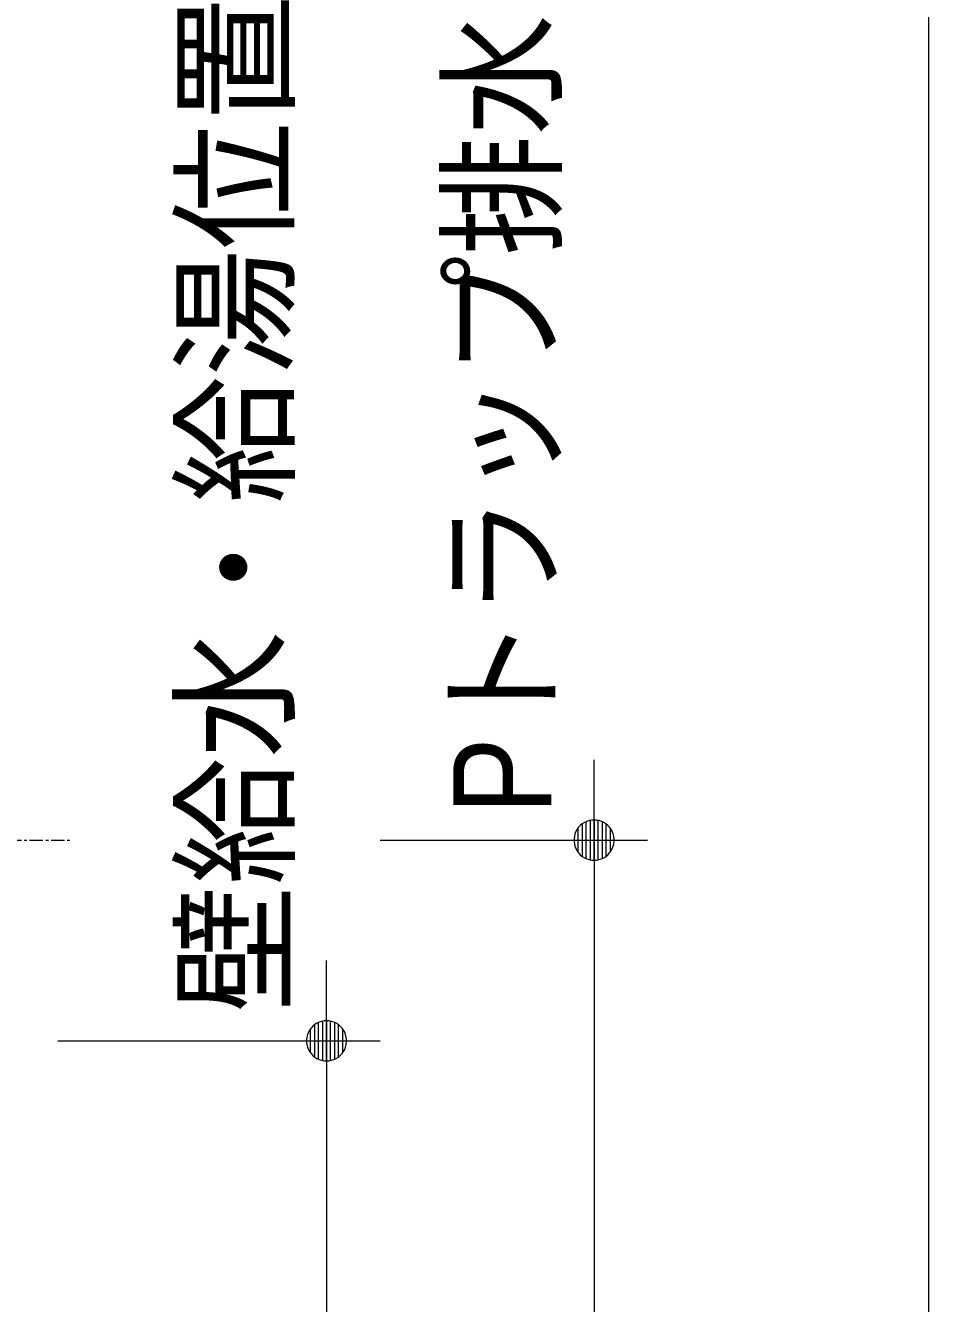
# Model space of a CAD drawing. Units: millimetres, scale not verified. Extents: x -6062 to 6062, y -3045 to 3045.
# Drawn here: x 1875 to 2212.5, y -1753.1 to -1275.7 of the extents above; entities that cross this region are included whole.
import ezdxf
from ezdxf.enums import TextEntityAlignment as Align

# ---------------------------------------------------------------- set-up
doc = ezdxf.new("R2010")
doc.units = ezdxf.units.MM
doc.header["$LTSCALE"] = 20
doc.linetypes.add('CHAIN1', pattern=[8, 5, -1, 1, -1])
for name, color, linetype, lineweight in [('0-0_1図面枠', 7, 'Continuous', 9), ('0-2_2寸法-1', 7, 'Continuous', 9), ('0-3_0', 7, 'Continuous', 9), ('0-4_2寸法-2', 7, 'Continuous', 9), ('0-5_4給排水', 7, 'Continuous', 9)]:
    doc.layers.add(name, color=color, linetype=linetype, lineweight=lineweight)
doc.styles.add('ＭＳ Ｐゴシック', font='')
doc.styles.get('ＭＳ Ｐゴシック').set_extended_font_data('MS PGothic')

# ---------------------------------------------------------------- blocks, each defined once
blk = doc.blocks.new('グループ-2')
at = {"layer": '0-0_1図面枠'}
blk.add_lwpolyline([(-80000, 55400), (80000, 55400), (80000, -55400), (-80000, -55400)], close=True, dxfattribs=at)
blk = doc.blocks.new('図面枠')
at = {"layer": '0-0_1図面枠'}
blk.add_blockref('グループ-2', (0, 0), dxfattribs=at)
blk = doc.blocks.new('_Dot')
at = {"layer": '0-3_0'}
for p, q in [((-10, 0), (-20, 0)), ((9.78, 2), (-9.78, 2)), ((7.99, 6), (-7.99, 6)), ((9.16, -3.98), (-9.16, -3.98)), ((6, -7.98), (-6, -7.98))]:
    blk.add_line(p, q, dxfattribs=at)
for points in [[(10, 0), (9.92, 1.25), (9.69, 2.49), (9.3, 3.68), (8.76, 4.82), (8.09, 5.88), (7.29, 6.85), (6.37, 7.71), (5.36, 8.44), (4.26, 9.05), (3.09, 9.51), (1.87, 9.82), (0.63, 9.98), (-0.63, 9.98), (-1.87, 9.82), (-3.09, 9.51), (-4.26, 9.05), (-5.36, 8.44), (-6.37, 7.71), (-7.29, 6.85), (-8.09, 5.88), (-8.76, 4.82), (-9.3, 3.68), (-9.69, 2.49), (-9.92, 1.25), (-10, 0), (0, 0)], [(-10, 0), (-9.92, -1.25), (-9.69, -2.49), (-9.3, -3.68), (-8.76, -4.82), (-8.09, -5.88), (-7.29, -6.85), (-6.37, -7.71), (-5.36, -8.44), (-4.26, -9.05), (-3.09, -9.51), (-1.87, -9.82), (-0.63, -9.98), (0.63, -9.98), (1.87, -9.82), (3.09, -9.51), (4.26, -9.05), (5.36, -8.44), (6.37, -7.71), (7.29, -6.85), (8.09, -5.88), (8.76, -4.82), (9.3, -3.68), (9.69, -2.49), (9.92, -1.25), (10, 0), (0, 0)]]:
    blk.add_lwpolyline(points, close=True, dxfattribs=at)
blk = doc.blocks.new('グループ-58')
at = {"layer": '0-5_4給排水', "linetype": 'CHAIN1'}
blk.add_line((69600, -31600), (73600, -31600), dxfattribs=at)

msp = doc.modelspace()

# ---------------------------------------------------------------- linework, layer by layer
at = {"layer": '0-2_2寸法-1'}
for p, q in [((2007.5, -1580), (2107.5, -1580)), ((2087.5, -1595.01), (2087.5, -2054.99)), ((1887, -1655), (2007.5, -1655)), ((1987.5, -1670.01), (1987.5, -2054.99))]:
    msp.add_line(p, q, dxfattribs=at)
at = {"layer": '0-4_2寸法-2'}
for p, q in [((2087.5, -1564.99), (2087.5, -1549.99)), ((2007.5, -1580), (2107.5, -1580)), ((2087.5, -1580), (2087.5, -2070)), ((1987.5, -1639.99), (1987.5, -1624.99)), ((1887, -1655), (2007.5, -1655)), ((1987.5, -1655), (1987.5, -2070))]:
    msp.add_line(p, q, dxfattribs=at)

# ---------------------------------------------------------------- block references
at = {"layer": '0-0_1図面枠', "xscale": 0.05, "yscale": 0.05}
msp.add_blockref('図面枠', (-1787.5, 0), dxfattribs=at)
at = {"layer": '0-2_2寸法-1', "xscale": 0.7503418, "yscale": 0.7503418, "rotation": 90}
for p in [(2087.5, -1580), (1987.5, -1655)]:
    msp.add_blockref('_Dot', p, dxfattribs=at)
at = {"layer": '0-4_2寸法-2', "xscale": 0.7503418, "yscale": 0.7503418, "rotation": 270}
for p in [(2087.5, -1580), (1987.5, -1655)]:
    msp.add_blockref('_Dot', p, dxfattribs=at)
at = {"layer": '0-5_4給排水', "xscale": 0.05, "yscale": 0.05}
msp.add_blockref('グループ-58', (-1787.5, 0), dxfattribs=at)

# ---------------------------------------------------------------- texts
at = {"layer": '0-4_2寸法-2', "style": 'ＭＳ Ｐゴシック'}
for s, width, p in [('Pトラップ排水位置', 0.9, (2082.52, -1570.42)), ('壁給水・給湯位置', 0.95, (1982.62, -1644.36))]:
    msp.add_text(s, height=36.66, rotation=90, dxfattribs=dict(at, width=width)).set_placement(p, align=Align.BOTTOM_LEFT)

doc.saveas('drawing.dxf')
